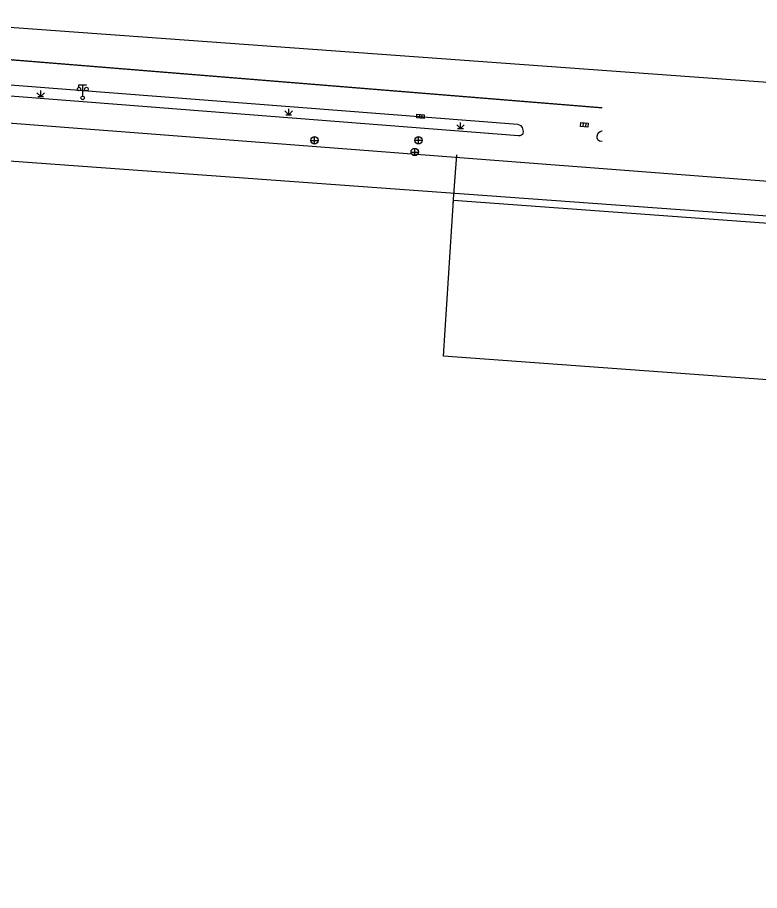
# Model space of a CAD drawing. Extents: x 529262 to 576451, y 2694391 to 2717535.
# Drawn here: x 565790.8 to 565890.9, y 2710036.9 to 2710154.8 of the extents above; entities that cross this region are included whole.
import ezdxf
from ezdxf.xclip import XClip

# ---------------------------------------------------------------- set-up
doc = ezdxf.new("R2010")
doc.units = 0
doc.header["$XCLIPFRAME"] = 0
for name, color, linetype in [('DLDW', 8, 'Continuous'), ('DLSS', 4, 'Continuous'), ('GXYZ', 8, 'Continuous'), ('JMD', 8, 'Continuous'), ('PP-COM', 7, 'Continuous'), ('RD-中线', 40, 'Continuous'), ('RD-红线', 7, 'Continuous'), ('ZBTZ', 8, 'Continuous')]:
    doc.layers.add(name, color=color, linetype=linetype)
doc.linetypes.add('1161', pattern='A,0,[149,AAA.SHX,S=0.15,R=0,X=0,Y=0],-1.6', length=1.6)

# ---------------------------------------------------------------- blocks, each defined once
blk = doc.blocks.new('A$C19FD0107')
at = {"layer": 'RD-中线', "color": 8, "linetype": 'Continuous', "flags": 128}
for points in [[(-6335.34, 15847.56, -0.022733), (-6280.83, 15846.02), (-5863.74, 15815.18, 0.013451), (-5702.53, 15807.61), (-5575.3, 15805.07, -0.027271), (-5520.95, 15801.01, -0.00117), (-5519.09, 15800.76), (-5286.59, 15769.48, 0.015336), (-5256.09, 15766.32), (-4915.64, 15741.63)], [(-4490.73, 14139.44, 0), (-4490.29, 14139.42)], [(-3818.25, 14086.17, 0), (-3817.74, 14086.17)]]:
    blk.add_lwpolyline(points, format="xyb", dxfattribs=at)
at = {"layer": 'RD-红线', "color": 8, "linetype": 'Continuous', "flags": 128}
blk.add_lwpolyline([(-5242.51, 15747.29), (-4941.04, 15725.42)], dxfattribs=at)

msp = doc.modelspace()

# ---------------------------------------------------------------- linework, layer by layer
at = {"layer": 'DLDW', "color": 8}
for p, q in [((565799.052, 2710145.365, -2.398), (565799.052, 2710145.665, -2.398)), ((565799.052, 2710145.665, -2.398), (565800.052, 2710145.665, -2.398)), ((565799.552, 2710144.165, -2.398), (565799.552, 2710145.665, -2.398))]:
    msp.add_line(p, q, dxfattribs=at)
for centre in [(565799.052, 2710145.115, -2.398), (565800.052, 2710145.115, -2.398), (565799.552, 2710143.915, -2.398)]:
    msp.add_circle(centre, 0.25, dxfattribs=at)
at = {"layer": 'DLSS', "linetype": 'Continuous', "const_width": 0.175, "elevation": 136.956, "flags": 128}
msp.add_lwpolyline([(565733.836, 2710153.361), (565735.085, 2710153.529), (565869.669, 2710142.582)], dxfattribs=at)
at = {"layer": 'GXYZ', "color": 8}
for p, q in [((565844.628, 2710141.214, 134.207), (565844.657, 2710141.713, 134.207)), ((565844.657, 2710141.713, 134.207), (565845.655, 2710141.656, 134.207)), ((565844.991, 2710141.694, 134.207), (565844.963, 2710141.195, 134.207)), ((565845.321, 2710141.675, 134.207), (565845.292, 2710141.176, 134.207)), ((565845.655, 2710141.656, 134.207), (565845.627, 2710141.157, 134.207)), ((565845.627, 2710141.157, 134.207), (565844.628, 2710141.214, 134.207)), ((565866.73, 2710140.082, 135.671), (565866.774, 2710140.58, 135.671)), ((565866.774, 2710140.58, 135.671), (565867.77, 2710140.49, 135.671)), ((565867.108, 2710140.55, 135.671), (565867.063, 2710140.052, 135.671)), ((565867.437, 2710140.52, 135.671), (565867.392, 2710140.022, 135.671)), ((565867.77, 2710140.49, 135.671), (565867.726, 2710139.992, 135.671)), ((565867.726, 2710139.992, 135.671), (565866.73, 2710140.082, 135.671)), ((565830.337, 2710138.19, 135.706), (565831.337, 2710138.19, 135.706)), ((565830.837, 2710137.69, 135.706), (565830.837, 2710138.69, 135.706)), ((565844.382, 2710138.197, 135.605), (565845.382, 2710138.197, 135.605)), ((565844.882, 2710137.697, 135.605), (565844.882, 2710138.697, 135.605)), ((565844.367, 2710136.11, 135.552), (565844.367, 2710137.11, 135.552)), ((565843.867, 2710136.61, 135.552), (565844.867, 2710136.61, 135.552))]:
    msp.add_line(p, q, dxfattribs=at)
for centre in [(565830.837, 2710138.19, 135.706), (565844.882, 2710138.197, 135.605), (565844.367, 2710136.61, 135.552)]:
    msp.add_circle(centre, 0.5, dxfattribs=at)
at = {"layer": 'JMD', "linetype": 'Continuous', "flags": 128}
msp.add_lwpolyline([(565849.606, 2710130.102), (565992.461, 2710119.684), (565991.084, 2710098.604), (565848.229, 2710109.022)], close=True, dxfattribs=at)
at = {"layer": 'ZBTZ'}
for p, q in [((565793.383, 2710144.608), (565793.883, 2710144.108)), ((565793.483, 2710144.108), (565794.283, 2710144.108)), ((565793.883, 2710144.108), (565793.883, 2710144.908)), ((565793.883, 2710144.108), (565794.383, 2710144.608)), ((565826.855, 2710142.154), (565827.355, 2710141.654)), ((565826.955, 2710141.654), (565827.755, 2710141.654)), ((565827.355, 2710141.654), (565827.355, 2710142.454)), ((565827.355, 2710141.654), (565827.855, 2710142.154)), ((565850.531, 2710139.807), (565850.531, 2710140.607)), ((565850.031, 2710140.307), (565850.531, 2710139.807)), ((565850.131, 2710139.807), (565850.931, 2710139.807)), ((565850.531, 2710139.807), (565851.031, 2710140.307))]:
    msp.add_line(p, q, dxfattribs=at)
at = {"layer": 'ZBTZ', "linetype": 'Continuous', "flags": 128}
msp.add_lwpolyline([(565749.672, 2710148.752), (565749.39, 2710148.692), (565749.277, 2710148.627), (565749.136, 2710148.487), (565749.026, 2710148.298), (565748.956, 2710147.859), (565749.02, 2710147.646), (565749.158, 2710147.438), (565749.394, 2710147.364), (565858.365, 2710138.826), (565858.574, 2710138.848), (565858.756, 2710138.926), (565858.98, 2710139.126), (565859.024, 2710139.376), (565858.908, 2710139.913), (565858.721, 2710140.14), (565858.524, 2710140.256), (565858.296, 2710140.313)], close=True, dxfattribs=at)
at = {"layer": 'ZBTZ', "linetype": '1161', "flags": 128}
for points, elevation in [([(566062.353, 2710117.69), (566058.543, 2710119.832), (565731.999, 2710144.919)], 135.317), ([(565849.557, 2710129.595), (565850.04, 2710136.246)], 138.529)]:
    msp.add_lwpolyline(points, dxfattribs=dict(at, elevation=elevation))
at = {"layer": 'ZBTZ', "linetype": 'Continuous', "elevation": 135.657, "flags": 128}
for points in [[(565869.669, 2710138.046), (565869.293, 2710138.073), (565869.182, 2710138.147), (565869.091, 2710138.267), (565869.019, 2710138.413), (565869.004, 2710138.547), (565868.978, 2710138.768), (565869.085, 2710139.057), (565869.224, 2710139.245), (565869.387, 2710139.371), (565869.617, 2710139.48)], [(565869.617, 2710139.48), (565869.625, 2710139.484), (565869.669, 2710139.481)]]:
    msp.add_lwpolyline(points, dxfattribs=at)

# ---------------------------------------------------------------- block references
at = {"layer": 'PP-COM'}
ref = msp.add_blockref('A$C19FD0107', (570997.993, 2694390.603), dxfattribs=at)
XClip(ref).set_block_clipping_path([(-9366.4383134884, 14428.6043910822), (-3328.4480743363, 17452.7484863754)])

doc.saveas('drawing.dxf')
